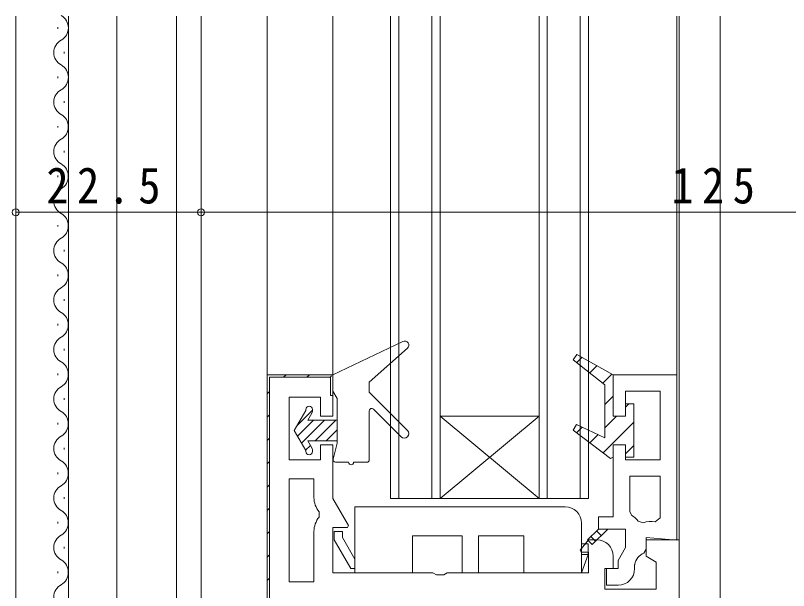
# Model space of a CAD drawing. Units: millimetres, scale not verified. Extents: x -841 to 746, y -594 to 534.
# Drawn here: x -545.4 to -451.6, y -53.2 to 16.5 of the extents above; entities that cross this region are included whole.
import ezdxf

# ---------------------------------------------------------------- set-up
doc = ezdxf.new("R2010")
doc.units = ezdxf.units.MM
doc.header["$LTSCALE"] = 2
for name, color, linetype, lineweight in [('0-3_YKK_11', 7, 'Continuous', 9), ('0-5_YKK_12', 2, 'Continuous', 9), ('0-6_YKK_13', 4, 'Continuous', 9), ('0-7_YKK_D', 6, 'Continuous', 9)]:
    doc.layers.add(name, color=color, linetype=linetype, lineweight=lineweight)
doc.styles.add('ＭＳ ゴシック', font='')
doc.styles.get('ＭＳ ゴシック').set_extended_font_data('MS Gothic')

msp = doc.modelspace()

# ---------------------------------------------------------------- linework, layer by layer
at = {"layer": '0-3_YKK_11'}
for p, q in [((-477.281, -24.551), (-477.719, -25.211)), ((-477.719, -25.211), (-473.848, -28.234)), ((-477.284, -25.551), (-476.64, -24.907)), ((-472.848, -27.015), (-477.281, -24.551)), ((-475.696, -26.791), (-474.822, -25.918)), ((-506.848, -27.015), (-514.848, -27.015)), ((-514.848, -27.015), (-514.848, -117.015)), ((-506.848, -27.015), (-514.848, -27.015)), ((-514.848, -27.015), (-514.848, -117.015)), ((-512.829, -27.315), (-512.529, -27.015)), ((-510.001, -27.315), (-509.701, -27.015)), ((-507.219, -27.362), (-507.007, -27.15)), ((-506.848, -29.515), (-506.848, -27.015)), ((-506.848, -32.015), (-506.848, -27.015)), ((-474.107, -28.032), (-473.004, -26.928)), ((-472.848, -32.015), (-472.848, -27.015)), ((-472.848, -27.015), (-465.148, -27.015)), ((-472.848, -32.015), (-472.848, -27.015)), ((-465.148, -27.015), (-465.148, -47.061)), ((-514.548, -27.315), (-507.148, -27.315)), ((-514.548, -116.715), (-514.548, -27.315)), ((-507.148, -27.315), (-507.148, -29.515)), ((-514.848, -29.334), (-514.548, -29.034)), ((-473.848, -28.234), (-473.848, -34.65)), ((-473.848, -28.234), (-473.848, -34.65)), ((-471.348, -29.015), (-471.348, -32.015)), ((-467.148, -29.015), (-471.348, -29.015)), ((-467.148, -37.315), (-467.148, -29.015)), ((-512.148, -29.715), (-508.348, -29.715)), ((-512.148, -37.315), (-512.148, -29.715)), ((-508.348, -29.715), (-508.348, -32.015)), ((-507.148, -29.515), (-506.848, -29.515)), ((-473.848, -30.601), (-472.848, -29.601)), ((-471.348, -30.515), (-471.348, -32.015)), ((-470.348, -30.515), (-471.348, -30.515)), ((-471.339, -30.92), (-470.943, -30.524)), ((-470.348, -37.015), (-470.348, -30.515)), ((-514.848, -32.162), (-514.548, -31.862)), ((-508.348, -32.015), (-506.848, -32.015)), ((-474.076, -36.485), (-470.348, -32.757)), ((-473.848, -33.429), (-472.434, -32.015)), ((-471.348, -32.015), (-472.848, -32.015)), ((-471.348, -32.015), (-472.848, -32.015)), ((-477.311, -33.038), (-477.705, -33.722)), ((-477.705, -33.722), (-473.178, -37.169)), ((-473.848, -34.65), (-477.311, -33.038)), ((-477.287, -34.04), (-476.611, -33.364)), ((-514.848, -34.991), (-514.548, -34.691)), ((-475.682, -35.263), (-474.681, -34.262)), ((-508.348, -35.515), (-508.348, -37.315)), ((-506.848, -35.515), (-508.348, -35.515)), ((-506.848, -42.015), (-506.848, -35.515)), ((-472.848, -35.515), (-471.348, -35.515)), ((-472.848, -36.997), (-472.848, -35.515)), ((-472.848, -35.515), (-471.348, -35.515)), ((-472.848, -44.215), (-472.848, -35.515)), ((-471.348, -35.515), (-471.348, -37.015)), ((-471.348, -35.515), (-471.348, -37.315)), ((-471.344, -36.582), (-470.348, -35.586)), ((-508.348, -37.315), (-512.148, -37.315)), ((-473.178, -37.169), (-472.848, -36.997)), ((-471.348, -37.015), (-470.348, -37.015)), ((-471.348, -37.315), (-467.148, -37.315)), ((-514.848, -37.819), (-514.548, -37.519)), ((-470.848, -39.315), (-470.848, -43.617)), ((-467.148, -39.315), (-470.848, -39.315)), ((-467.148, -44.366), (-467.148, -39.315)), ((-509.148, -39.615), (-512.148, -39.615)), ((-512.148, -39.615), (-512.148, -52.115)), ((-512.148, -39.615), (-512.148, -52.115)), ((-509.148, -41.881), (-509.148, -39.615)), ((-514.848, -40.648), (-514.548, -40.348)), ((-504.958, -45.288), (-506.848, -42.015)), ((-514.848, -43.476), (-514.548, -43.176)), ((-508.531, -44.261), (-508.531, -43.635)), ((-470.848, -43.617), (-470.598, -44.05)), ((-474.648, -44.215), (-472.848, -44.215)), ((-474.648, -45.715), (-474.648, -44.215)), ((-469.812, -44.765), (-469.228, -44.943)), ((-467.765, -44.852), (-467.148, -44.366)), ((-506.848, -45.515), (-505.089, -45.515)), ((-506.848, -51.015), (-506.848, -45.515)), ((-505.089, -45.515), (-504.958, -45.288)), ((-474.648, -45.715), (-475.965, -47.032)), ((-475.4, -47.598), (-473.517, -45.715)), ((-474.293, -46.491), (-474.859, -45.926)), ((-471.348, -45.715), (-474.648, -45.715)), ((-473.586, -45.784), (-473.655, -45.715)), ((-471.348, -47.956), (-471.348, -45.715)), ((-514.848, -46.305), (-514.548, -46.005)), ((-509.148, -52.115), (-509.148, -46.015)), ((-475, -47.199), (-475.566, -46.633)), ((-468.848, -46.737), (-468.848, -48.17)), ((-465.148, -47.061), (-468.848, -46.737)), ((-475.848, -47.015), (-476.869, -48.27)), ((-475.965, -47.032), (-475.4, -47.598)), ((-474.848, -47.015), (-475.848, -47.015)), ((-468.848, -47.015), (-468.848, -49.015)), ((-464.848, -47.015), (-468.848, -47.015)), ((-464.848, -87.015), (-464.848, -47.015)), ((-476.869, -48.27), (-476.753, -48.515)), ((-476.753, -48.515), (-475.848, -48.515)), ((-475.848, -48.515), (-475.848, -51.015)), ((-472.248, -49.515), (-471.348, -47.956)), ((-468.848, -48.17), (-469.137, -48.623)), ((-514.848, -49.133), (-514.548, -48.833)), ((-472.848, -50.515), (-472.848, -49.015)), ((-472.248, -50.515), (-472.248, -49.515)), ((-468.848, -49.015), (-467.648, -49.708)), ((-473.848, -50.515), (-472.848, -50.515)), ((-473.848, -53.015), (-473.848, -50.515)), ((-473.648, -50.515), (-472.248, -50.515)), ((-473.648, -52.515), (-473.648, -50.515)), ((-470.243, -49.993), (-470.248, -50.037)), ((-470.248, -50.037), (-470.248, -50.515)), ((-467.648, -49.708), (-467.648, -53.015)), ((-494.714, -51.015), (-506.848, -51.015)), ((-494.281, -51.265), (-494.714, -51.015)), ((-493.415, -51.265), (-494.281, -51.265)), ((-492.982, -51.015), (-493.415, -51.265)), ((-475.848, -51.015), (-492.982, -51.015)), ((-514.848, -51.961), (-514.548, -51.661)), ((-512.148, -52.115), (-509.148, -52.115)), ((-472.248, -52.515), (-473.648, -52.515)), ((-467.648, -53.015), (-473.848, -53.015))]:
    msp.add_line(p, q, dxfattribs=at)
for centre, radius, start, end in [((-506.348, -41.881), 2.8, 179.99998, 218.78207), ((-471.848, -46.215), 2.5, 35.45689, 60), ((-506.348, -46.015), 2.8, 141.2179, 179.99998), ((-468.348, -47.283), 2.5, 76.50662, 110.61668), ((-474.848, -49.015), 2, 0, 89.99998), ((-468.293, -50.437), 2, 114.96335, 167.17526), ((-472.248, -50.515), 2, 270, 0)]:
    msp.add_arc(centre, radius, start, end, dxfattribs=at)
at = {"layer": '0-5_YKK_12'}
for p, q in [((-545.333, -137.015), (-545.333, 16.48)), ((-538.948, 16.48), (-538.948, -92.515)), ((-533.048, -96.722), (-533.048, 16.48)), ((-525.848, -105.515), (-525.848, 16.48)), ((-522.848, 16.48), (-522.848, -72.015)), ((-514.848, 16.48), (-514.848, -27.502)), ((-506.848, 16.48), (-506.848, -27.515)), ((-499.848, 16.48), (-499.848, -42.015)), ((-498.848, 16.48), (-498.848, -42.015)), ((-494.848, -42.015), (-494.848, 16.48)), ((-493.848, -42.015), (-493.848, 16.48)), ((-481.848, 16.48), (-481.848, -42.015)), ((-480.848, 16.48), (-480.848, -42.015)), ((-476.848, -42.015), (-476.848, 16.48)), ((-475.848, -42.015), (-475.848, 16.48)), ((-465.148, 16.48), (-465.148, -27.515)), ((-464.848, -47.515), (-464.848, 16.48)), ((-459.863, 16.48), (-459.863, -87.015)), ((-540.21, 14.945), (-540.21, 15.145)), ((-539.45, 11.945), (-539.45, 12.145)), ((-540.21, 8.945), (-540.21, 9.145)), ((-539.451, 5.945), (-539.451, 6.145)), ((-540.211, 2.945), (-540.211, 3.145)), ((-539.451, -0.055), (-539.451, 0.145)), ((-540.211, -3.055), (-540.211, -2.855)), ((-539.451, -6.055), (-539.451, -5.855)), ((-540.211, -9.055), (-540.211, -8.855)), ((-539.451, -12.055), (-539.451, -11.855)), ((-540.211, -15.055), (-540.211, -14.855)), ((-539.451, -18.055), (-539.451, -17.855)), ((-540.211, -21.055), (-540.211, -20.855)), ((-539.451, -24.055), (-539.451, -23.855)), ((-540.211, -27.055), (-540.211, -26.855)), ((-539.451, -30.055), (-539.451, -29.855)), ((-481.848, -42.015), (-493.848, -32.015)), ((-493.848, -42.015), (-481.848, -32.015)), ((-493.848, -32.015), (-481.848, -32.015)), ((-540.211, -33.055), (-540.211, -32.855)), ((-539.451, -36.055), (-539.451, -35.855)), ((-540.211, -39.055), (-540.211, -38.855)), ((-539.451, -42.055), (-539.451, -41.855)), ((-499.848, -42.015), (-493.848, -42.015)), ((-540.211, -45.055), (-540.211, -44.855)), ((-539.451, -48.055), (-539.451, -47.855)), ((-540.211, -51.055), (-540.211, -50.855))]:
    msp.add_line(p, q, dxfattribs=at)
msp.add_lwpolyline([(-493.848, -42.015), (-481.848, -42.015), (-475.848, -42.015)], dxfattribs=at)
for centre, start, end in [((-540.668, 15.045), 299.19063, 60.80936), ((-538.992, 12.045), 119.19936, 240.80063), ((-540.668, 9.045), 299.19063, 60.80936), ((-538.992, 6.045), 119.19936, 240.80063), ((-540.669, 3.045), 299.19063, 60.80936), ((-538.992, 0.045), 119.19936, 240.80063), ((-540.669, -2.955), 299.19063, 60.80936), ((-538.992, -5.955), 119.19936, 240.80063), ((-540.669, -8.955), 299.19063, 60.80936), ((-538.993, -11.955), 119.19936, 240.80063), ((-540.669, -14.955), 299.19063, 60.80936), ((-538.993, -17.955), 119.19936, 240.80063), ((-540.669, -20.955), 299.19063, 60.80936), ((-538.993, -23.955), 119.19936, 240.80063), ((-540.669, -26.955), 299.19063, 60.80936), ((-538.993, -29.955), 119.19936, 240.80063), ((-540.669, -32.955), 299.19063, 60.80936), ((-538.993, -35.955), 119.19936, 240.80063), ((-540.669, -38.955), 299.19063, 60.80936), ((-538.993, -41.955), 119.19936, 240.80063), ((-540.669, -44.955), 299.19063, 60.80936), ((-538.993, -47.955), 119.19936, 240.80063), ((-540.669, -50.955), 299.19063, 60.80936), ((-538.993, -53.955), 119.19936, 240.80063)]:
    msp.add_arc(centre, 1.718, start, end, dxfattribs=at)
at = {"layer": '0-6_YKK_13'}
for p, q in [((-506.848, -27.015), (-498.363, -22.964)), ((-502.448, -27.915), (-497.816, -23.789)), ((-506.848, -27.015), (-506.848, -29.015)), ((-502.448, -27.915), (-502.448, -29.115)), ((-506.848, -29.015), (-506.348, -29.881)), ((-506.348, -29.881), (-506.348, -35.315)), ((-497.809, -33.754), (-502.448, -29.115)), ((-511.548, -33.765), (-510.148, -31.34)), ((-511.198, -33.16), (-509.348, -31.309)), ((-510.148, -31.215), (-510.148, -31.34)), ((-509.903, -32.515), (-509.402, -31.648)), ((-509.348, -31.215), (-509.348, -31.448)), ((-502.448, -31.395), (-502.448, -37.315)), ((-501.936, -31.183), (-498.587, -34.532)), ((-511.149, -34.457), (-509.207, -32.515)), ((-510.656, -35.311), (-507.86, -32.515)), ((-509.903, -32.515), (-506.348, -32.515)), ((-509.013, -35.015), (-506.513, -32.515)), ((-507.666, -35.015), (-506.348, -33.697)), ((-511.548, -33.765), (-510.148, -36.19)), ((-510.163, -36.165), (-509.577, -35.579)), ((-509.903, -35.015), (-509.402, -35.883)), ((-509.903, -35.015), (-506.348, -35.015)), ((-506.348, -35.315), (-506.839, -37.241)), ((-510.148, -36.19), (-510.148, -36.315)), ((-509.348, -36.083), (-509.348, -36.315)), ((-504.948, -37.615), (-506.548, -37.615)), ((-502.748, -37.615), (-504.348, -37.615)), ((-504.19, -51.015), (-504.19, -43.015)), ((-478.69, -43.015), (-504.19, -43.015)), ((-476.69, -45.015), (-476.69, -51.015)), ((-497.19, -51.015), (-497.19, -46.515)), ((-497.19, -46.515), (-491.19, -46.515)), ((-497.19, -51.015), (-497.19, -46.515)), ((-491.19, -46.515), (-491.19, -51.015)), ((-489.19, -51.015), (-489.19, -46.515)), ((-489.19, -46.515), (-483.69, -46.515)), ((-489.19, -46.515), (-483.69, -46.515)), ((-483.69, -46.515), (-483.69, -51.015)), ((-483.69, -46.515), (-483.69, -51.015)), ((-475.89, -47.515), (-476.69, -47.515)), ((-475.89, -48.815), (-475.89, -47.515)), ((-476.69, -51.015), (-475.89, -48.815)), ((-476.69, -48.815), (-475.89, -48.815)), ((-504.19, -51.015), (-497.19, -51.015)), ((-491.19, -51.015), (-489.19, -51.015)), ((-483.69, -51.015), (-476.69, -51.015))]:
    msp.add_line(p, q, dxfattribs=at)
for points in [[(-506.69, -46.015), (-506.69, -47.015), (-504.669, -50.515), (-504.19, -50.515)], [(-504.19, -49.345), (-505.69, -46.747), (-505.69, -46.015), (-506.69, -46.015)]]:
    msp.add_lwpolyline(points, dxfattribs=at)
for centre, radius, start, end in [((-498.148, -23.415), 0.5, 311.69427, 115.52351), ((-509.748, -31.215), 0.4, 0, 180), ((-509.748, -31.448), 0.4, 330, 0), ((-502.148, -31.395), 0.3, 45, 180), ((-498.198, -34.143), 0.55, 225, 45), ((-509.748, -36.315), 0.4, 180, 0), ((-509.748, -36.083), 0.4, 0, 30), ((-506.548, -37.315), 0.3, 165.70561, 270), ((-502.748, -37.315), 0.3, 270, 0), ((-504.648, -37.615), 0.3, 180, 0), ((-478.69, -45.015), 2, 0, 90)]:
    msp.add_arc(centre, radius, start, end, dxfattribs=at)
at = {"layer": '0-7_YKK_D'}
for p, q in [((-545.333, -24.015), (-545.333, -6.316)), ((-522.848, -24.015), (-522.848, -6.316)), ((-522.848, -24.015), (-522.848, -6.316)), ((-522.848, -7.316), (-545.333, -7.316)), ((-522.848, -7.316), (-397.848, -7.316))]:
    msp.add_line(p, q, dxfattribs=at)
for centre in [(-545.333, -7.316), (-522.848, -7.316), (-522.848, -7.316)]:
    msp.add_circle(centre, 0.425, dxfattribs=at)

# ---------------------------------------------------------------- texts
at = {"layer": '0-7_YKK_D', "color": 7, "char_height": 4.399, "attachment_point": 7, "style": 'ＭＳ ゴシック'}
for s, insert in [('\\T1.38;\\W0.9;22.5', (-541.611, -6.316)), ('\\T1.38;\\W0.9;125', (-465.788, -6.316))]:
    msp.add_mtext(s, dxfattribs=dict(at, insert=insert))

doc.saveas('drawing.dxf')
